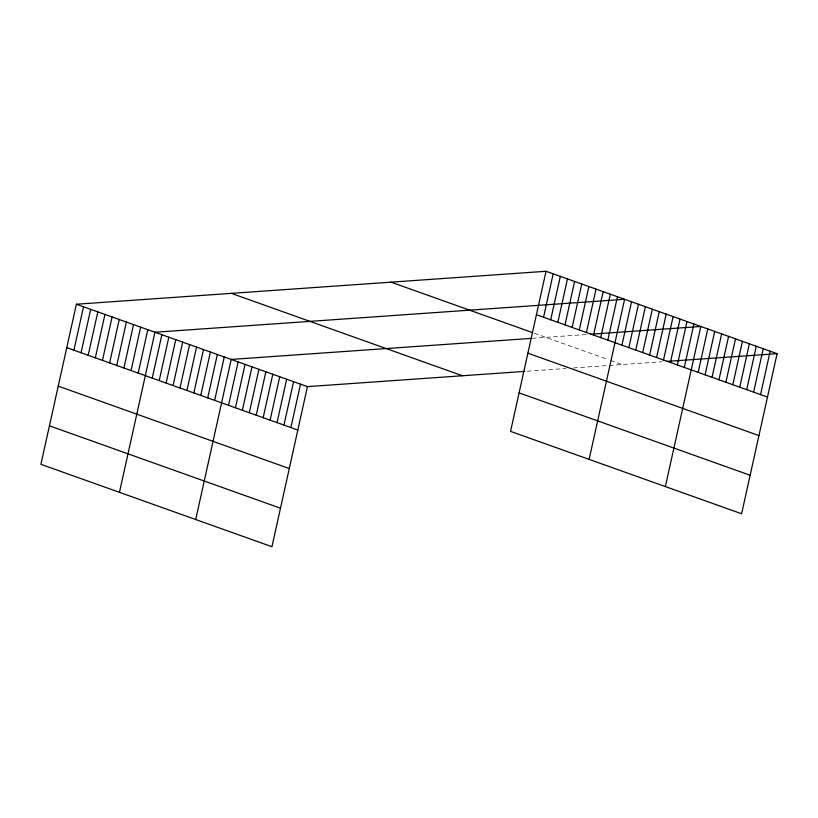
<?xml version="1.0" encoding="UTF-8"?>
<svg xmlns="http://www.w3.org/2000/svg" width="818" height="818" viewBox="0 0 818 818"><rect width="100%" height="100%" fill="white"/><g stroke="black" fill="none" stroke-linecap="round" stroke-linejoin="round"><path stroke-width="0.61" stroke-dasharray="4.09 3.07" d="M532.14 338.325L588.357 334.378M527.303 371.208L565.974 368.489M573.459 367.967L662.11 361.75M534.318 333.243L608.255 359.613M610.565 360.431L622.12 364.552"/><path stroke-width="1.23" d="M546.046 271.279L510.555 431.372L741.609 513.765L777.1 353.683L546.046 271.279L76.391 304.235L40.9 464.317L271.954 546.721L307.445 386.628L524.808 371.382M73.906 350.176L83.528 306.781M81.054 352.722L90.675 309.327M88.191 355.278L97.812 311.873M95.338 357.824L104.96 314.419M102.475 360.37L112.097 316.965M109.622 362.916L119.244 319.511M116.759 365.462L126.381 322.057M123.907 368.008L133.528 324.603M131.044 370.554L140.665 327.149M138.191 373.1L147.813 329.695M119.459 492.334L154.95 332.241L624.604 299.296L589.113 459.389M152.26 378.12L161.882 334.715M159.193 380.595L168.815 337.19M166.126 383.059L175.747 339.664M173.058 385.534L182.68 342.129M179.991 388.008L189.612 344.603M186.923 390.483L196.545 347.077M193.856 392.947L203.477 349.552M200.778 395.421L210.4 352.016M207.711 397.896L217.332 354.491M214.643 400.37L224.265 356.965M195.707 519.522L231.197 359.439L530.892 338.417M228.508 405.309L238.13 361.904M235.441 407.783L245.063 364.378M242.373 410.258L251.995 366.853M249.306 412.722L258.928 369.327M256.238 415.196L265.86 371.791M263.171 417.671L272.793 374.266M270.104 420.145L279.725 376.74M277.036 422.609L286.658 379.215M283.969 425.084L293.59 381.679M290.891 427.558L300.513 384.153M543.561 317.231L553.183 273.825M550.708 319.777L560.33 276.382M557.845 322.323L567.467 278.928M564.982 324.869L574.604 281.474M572.13 327.415L581.751 284.02M579.267 329.971L588.888 286.566M586.414 332.517L596.036 289.112M593.551 335.063L603.173 291.658M600.698 337.609L610.32 294.204M607.835 340.155L617.457 296.75M621.915 345.176L631.537 301.77M628.848 347.64L638.469 304.245M635.77 350.114L645.392 306.709M642.703 352.589L652.324 309.184M649.635 355.063L659.257 311.658M656.568 357.527L666.189 314.132M663.5 360.002L673.122 316.597M670.433 362.476L680.055 319.071M677.365 364.951L686.987 321.546M684.298 367.415L693.92 324.02M665.361 486.577L700.852 326.484L590.862 334.204M698.163 372.364L707.785 328.959M705.096 374.838L714.717 331.433M712.028 377.303L721.65 333.908M718.961 379.777L728.582 336.372M725.883 382.251L735.505 338.846M732.816 384.726L742.437 341.321M739.748 387.19L749.37 343.795M746.681 389.665L756.302 346.259M753.613 392.139L763.235 348.734M760.546 394.613L770.167 351.208M667.11 361.392L777.1 353.683M536.424 314.685L767.478 397.078M391.055 282.159L532.007 332.415M527.886 353.192L758.94 435.585M519.082 392.865L750.147 475.258M231.371 293.355L462.436 375.759M76.391 304.235L307.445 386.628M66.769 347.63L297.824 430.033M58.231 386.137L289.286 468.54M49.438 425.81L280.492 508.213"/></g></svg>
